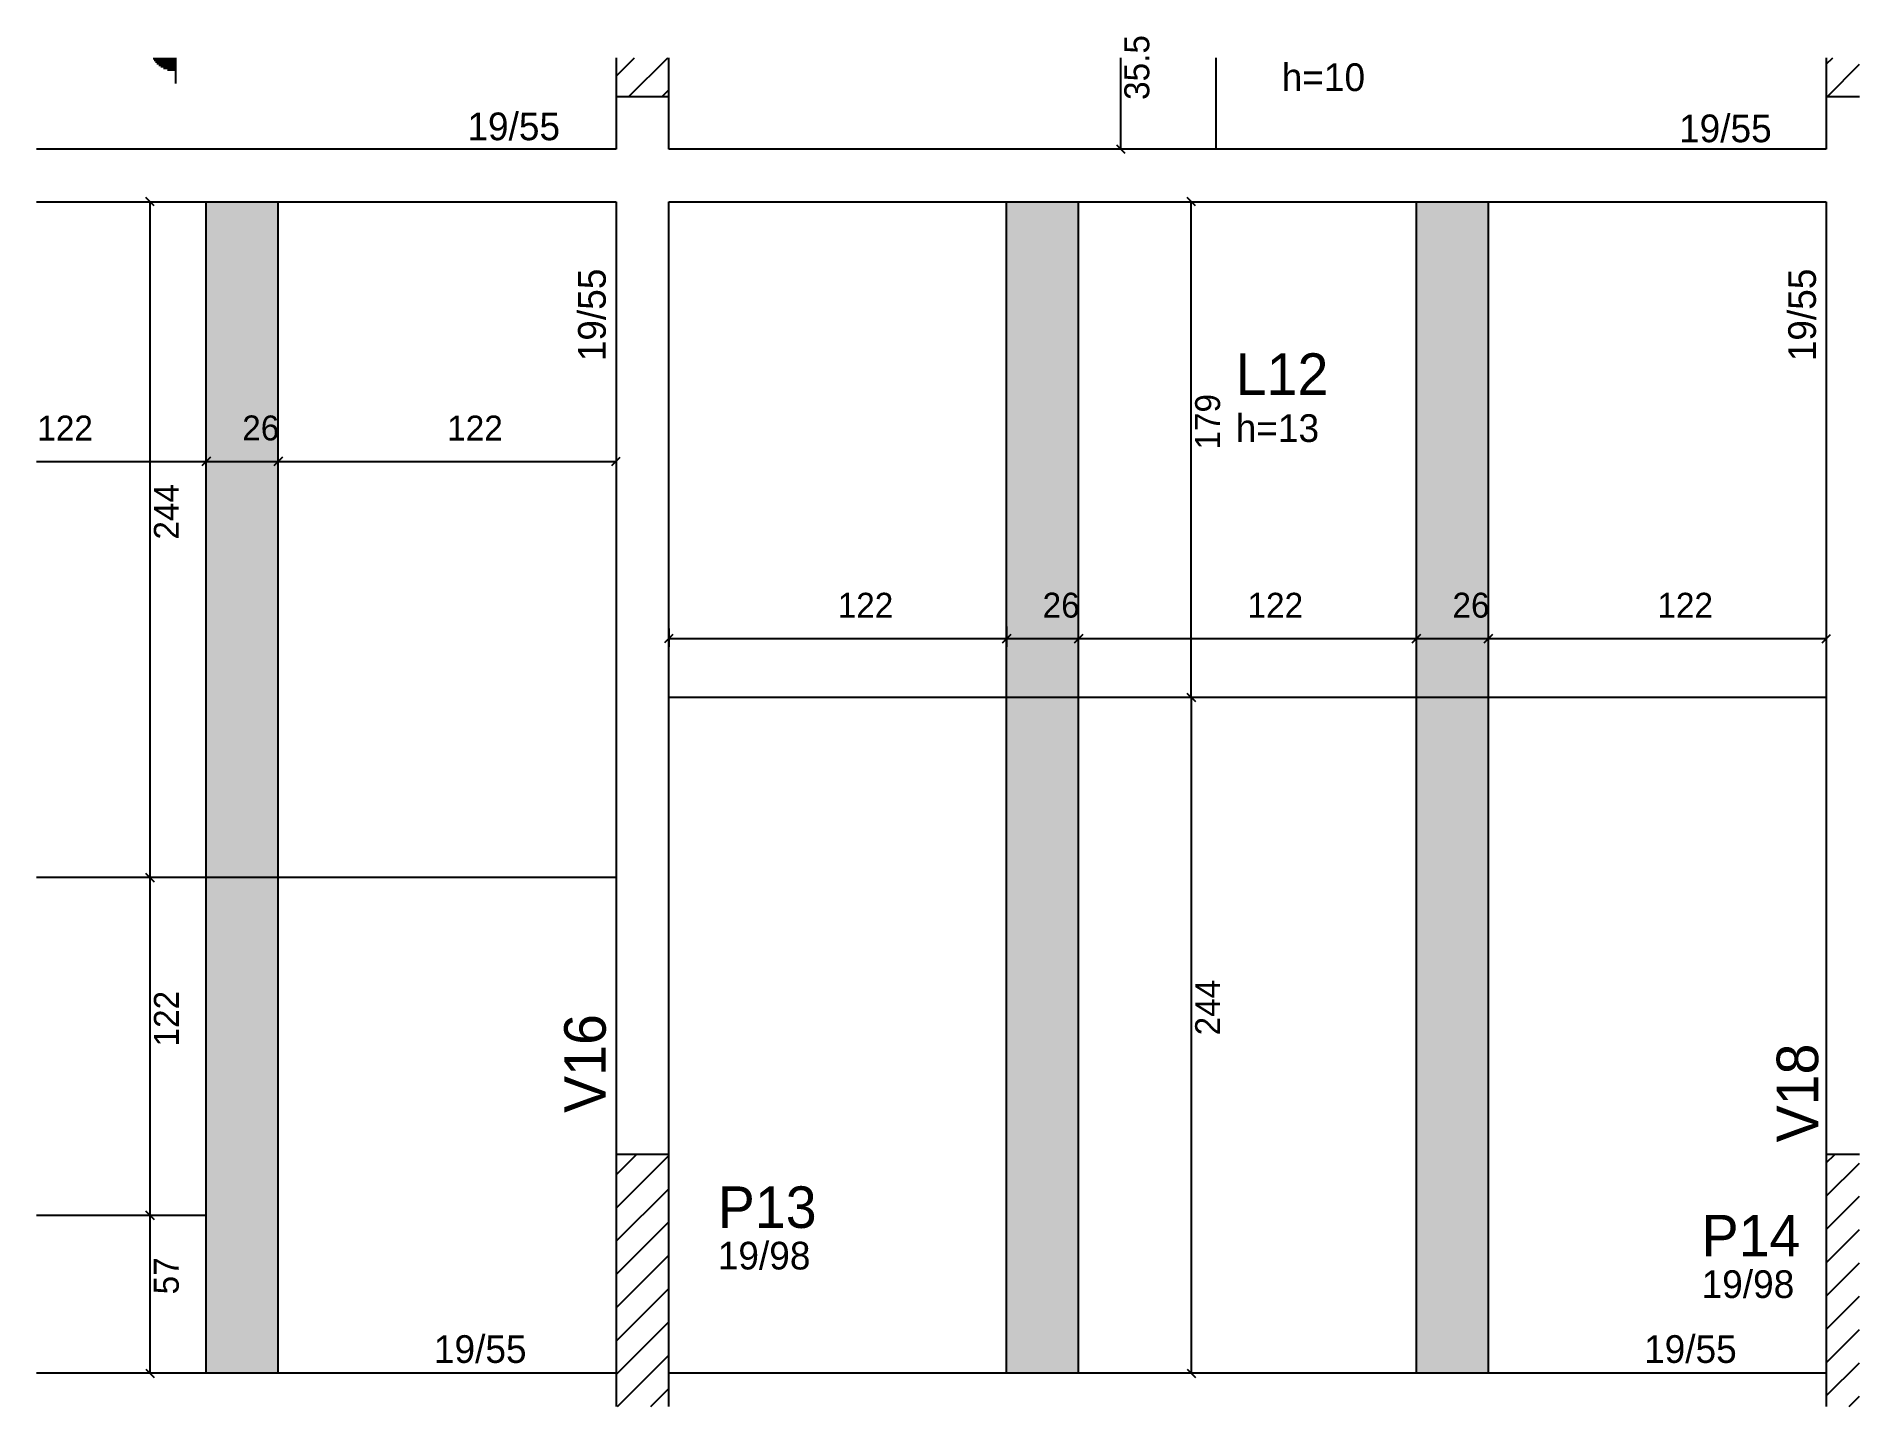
# Model space of a CAD drawing. Header units: metres. Extents: x 4717 to 5376, y 2287 to 2782.
import ezdxf

# ---------------------------------------------------------------- set-up
doc = ezdxf.new("R2010")
doc.units = ezdxf.units.M
for name, color, linetype in [('3', 7, 'Continuous'), ('4', 7, 'Continuous'), ('7', 7, 'Continuous'), ('Hachura', 7, 'Continuous'), ('Painéis', 7, 'Continuous')]:
    doc.layers.add(name, color=color, linetype=linetype)

msp = doc.modelspace()

# ---------------------------------------------------------------- hatches: boundary and pattern name
at = {"layer": 'Hachura'}
h = msp.add_hatch(color=7, dxfattribs=at)
h.dxf.hatch_style = 1
h.paths.add_polyline_path([(4778.51, 2298.98), (4804.51, 2298.98), (4804.51, 2721.98), (4778.51, 2721.98), (4778.51, 2298.98)])
h = msp.add_hatch(color=7, dxfattribs=at)
h.dxf.hatch_style = 1
h.paths.add_polyline_path([(5093.54, 2721.98), (5067.54, 2721.98), (5067.54, 2298.98), (5093.54, 2298.98), (5093.54, 2721.98)])
h = msp.add_hatch(color=7, dxfattribs=at)
h.dxf.hatch_style = 1
h.paths.add_polyline_path([(5241.54, 2721.98), (5215.54, 2721.98), (5215.54, 2298.98), (5241.54, 2298.98), (5241.54, 2721.98)])

# ---------------------------------------------------------------- linework, layer by layer
at = {"layer": '3', "color": 3, "lineweight": 25}
for p, q in [((4767.44, 2773.6), (4759.36, 2773.6)), ((4767.44, 2773), (4759.75, 2773)), ((4767.44, 2772.41), (4760.19, 2772.41)), ((4767.44, 2771.81), (4760.73, 2771.81)), ((4767.44, 2773.94), (4767.44, 2768.98)), ((4767.44, 2773.94), (4767.44, 2764.63)), ((4926.54, 2767.36), (4933.12, 2773.94)), ((4931.18, 2759.98), (4945.15, 2773.94)), ((5363.54, 2771.61), (5365.87, 2773.94)), ((5363.93, 2759.98), (5375.54, 2771.59)), ((4767.44, 2771.22), (4761.36, 2771.22)), ((4767.44, 2770.63), (4762.14, 2770.63)), ((4767.44, 2770.03), (4763.13, 2770.03)), ((4767.44, 2769.44), (4764.56, 2769.44)), ((4943.2, 2759.98), (4945.54, 2762.32)), ((4926.54, 2370.67), (4933.85, 2377.98)), ((4926.54, 2358.65), (4945.54, 2377.65)), ((5363.54, 2374.92), (5366.6, 2377.98)), ((5363.54, 2362.9), (5375.54, 2374.9)), ((4926.54, 2346.63), (4945.54, 2365.63)), ((5363.54, 2350.88), (5375.54, 2362.88)), ((4926.54, 2334.61), (4945.54, 2353.61)), ((5363.54, 2338.86), (5375.54, 2350.86)), ((4926.54, 2322.59), (4945.54, 2341.59)), ((5363.54, 2326.84), (5375.54, 2338.84)), ((4926.54, 2310.57), (4945.54, 2329.57)), ((5363.54, 2314.82), (5375.54, 2326.82)), ((4926.54, 2298.55), (4945.54, 2317.55)), ((5363.54, 2302.8), (5375.54, 2314.8)), ((4926.99, 2286.98), (4945.54, 2305.53)), ((5363.54, 2290.78), (5375.54, 2302.78)), ((4939.01, 2286.98), (4945.54, 2293.5)), ((5371.76, 2286.98), (5375.54, 2290.76))]:
    msp.add_line(p, q, dxfattribs=at)
for points in [[(4926.54, 2759.98), (4926.54, 2740.98)], [(4945.54, 2740.98), (4945.54, 2759.98)], [(5363.54, 2759.98), (5363.54, 2740.98)], [(4926.54, 2740.98), (4717.21, 2740.98)], [(5363.54, 2740.98), (4945.54, 2740.98)], [(4717.21, 2721.98), (4926.54, 2721.98)], [(4926.54, 2721.98), (4926.54, 2377.98)], [(4945.54, 2721.98), (5363.54, 2721.98)], [(4945.54, 2377.98), (4945.54, 2721.98)], [(5363.54, 2721.98), (5363.54, 2377.98)], [(4926.54, 2298.98), (4717.21, 2298.98)], [(5363.54, 2298.98), (4945.54, 2298.98)]]:
    msp.add_lwpolyline(points, dxfattribs=at)
at = {"layer": '7', "color": 7, "lineweight": 25}
for points in [[(4926.54, 2773.94), (4926.54, 2759.98)], [(4945.54, 2759.98), (4945.54, 2773.94)], [(5363.54, 2773.94), (5363.54, 2759.98)], [(4926.54, 2759.98), (4945.54, 2759.98)], [(5363.54, 2759.98), (5375.54, 2759.98)], [(4945.54, 2377.98), (4926.54, 2377.98)], [(4926.54, 2377.98), (4926.54, 2286.98)], [(4945.54, 2286.98), (4945.54, 2377.98)], [(5375.54, 2377.98), (5363.54, 2377.98)], [(5363.54, 2377.98), (5363.54, 2286.98)]]:
    msp.add_lwpolyline(points, dxfattribs=at)
at = {"layer": 'Painéis', "color": 4, "lineweight": 25}
for p, q in [((5108.76, 2740.98), (5108.76, 2773.94)), ((5106.51, 2740.98), (5105.76, 2740.98)), ((4758.19, 2721.98), (4758.19, 2477.98)), ((5134.2, 2542.98), (5134.2, 2721.98)), ((4717.21, 2628.2), (4778.51, 2628.2)), ((4778.51, 2628.2), (4804.51, 2628.2)), ((4804.51, 2628.2), (4926.54, 2628.2)), ((5363.54, 2578.6), (5363.54, 2561.23)), ((4945.54, 2567.94), (4945.54, 2561.23)), ((5067.54, 2568.6), (5067.54, 2561.23)), ((4945.54, 2564.23), (5067.54, 2564.23)), ((5067.54, 2564.23), (5093.54, 2564.23)), ((5093.54, 2564.23), (5215.54, 2564.23)), ((5215.54, 2564.23), (5241.54, 2564.23)), ((5241.54, 2564.23), (5363.54, 2564.23)), ((5134.2, 2542.98), (5134.2, 2298.98)), ((4758.19, 2477.98), (4758.19, 2355.98)), ((4758.19, 2355.98), (4758.19, 2298.98))]:
    msp.add_line(p, q, dxfattribs=at)
at = {"layer": 'Painéis', "color": 200, "lineweight": 25}
for p, q in [((5143.04, 2773.94), (5143.04, 2740.98)), ((4778.51, 2298.98), (4778.51, 2721.98)), ((4804.51, 2298.98), (4804.51, 2721.98)), ((5067.54, 2298.98), (5067.54, 2721.98)), ((5093.54, 2298.98), (5093.54, 2721.98)), ((5215.54, 2298.98), (5215.54, 2721.98)), ((5241.54, 2298.98), (5241.54, 2721.98)), ((5363.54, 2542.98), (4945.54, 2542.98)), ((4926.54, 2477.98), (4717.21, 2477.98)), ((4778.51, 2355.98), (4717.21, 2355.98))]:
    msp.add_line(p, q, dxfattribs=at)
at = {"layer": 'Painéis', "color": 0, "lineweight": 25}
for p, q in [((5107.26, 2742.48), (5110.26, 2739.48)), ((4759.69, 2720.48), (4756.69, 2723.48)), ((5135.7, 2720.48), (5132.7, 2723.48)), ((4777.01, 2626.7), (4780.01, 2629.7)), ((4780.01, 2629.7), (4777.01, 2626.7)), ((4803.01, 2626.7), (4806.01, 2629.7)), ((4806.01, 2629.7), (4803.01, 2626.7)), ((4925.04, 2626.7), (4928.04, 2629.7)), ((4947.04, 2565.73), (4944.04, 2562.73)), ((5066.04, 2562.73), (5069.04, 2565.73)), ((5069.04, 2565.73), (5066.04, 2562.73)), ((5092.04, 2562.73), (5095.04, 2565.73)), ((5095.04, 2565.73), (5092.04, 2562.73)), ((5214.04, 2562.73), (5217.04, 2565.73)), ((5217.04, 2565.73), (5214.04, 2562.73)), ((5240.04, 2562.73), (5243.04, 2565.73)), ((5243.04, 2565.73), (5240.04, 2562.73)), ((5362.04, 2562.73), (5365.04, 2565.73)), ((5132.7, 2544.48), (5135.7, 2541.48)), ((5135.7, 2541.48), (5132.7, 2544.48)), ((4756.69, 2479.48), (4759.69, 2476.48)), ((4759.69, 2476.48), (4756.69, 2479.48)), ((4756.69, 2357.48), (4759.69, 2354.48)), ((4759.69, 2354.48), (4756.69, 2357.48)), ((4756.69, 2300.48), (4759.69, 2297.48)), ((5132.7, 2300.48), (5135.7, 2297.48))]:
    msp.add_line(p, q, dxfattribs=at)

# ---------------------------------------------------------------- texts
at = {"layer": '3', "color": 3, "lineweight": 25}
for s, p in [('h=10', (5166.87, 2761.94)), ('19/55', (4872.82, 2744.18)), ('19/55', (5310.36, 2743.46)), ('h=13', (5150.27, 2635.24)), ('19/98', (4963.24, 2336.46)), ('19/98', (5318.51, 2326.16)), ('19/55', (4860.73, 2302.73)), ('19/55', (5297.73, 2302.73))]:
    msp.add_text(s, height=10, dxfattribs=at).set_placement(p)
for p in [(4922.79, 2664.37), (5359.79, 2664.37)]:
    msp.add_text('19/55', height=10, rotation=90, dxfattribs=at).set_placement(p)
at = {"layer": '4', "color": 4, "lineweight": 25}
for s, p in [('L12', (5150.27, 2652.24)), ('P13', (4963.24, 2351.46)), ('P14', (5318.51, 2341.16))]:
    msp.add_text(s, height=15, dxfattribs=at).set_placement(p)
for s, p in [('V16', (4922.79, 2392.98)), ('V18', (5360.61, 2382.33))]:
    msp.add_text(s, height=15, rotation=90, dxfattribs=at).set_placement(p)
at = {"layer": 'Painéis', "color": 240, "lineweight": 25}
for s, p in [('35.5', (5119.06, 2758.73)), ('179', (5144.61, 2632.48)), ('244', (4768.62, 2599.98)), ('122', (4768.63, 2416.98)), ('244', (5144.63, 2420.98)), ('57', (4768.59, 2327.48))]:
    msp.add_text(s, height=9, rotation=90, dxfattribs=at).set_placement(p)
for s, p in [('122', (4717.51, 2635.76)), ('26', (4791.51, 2635.8)), ('122', (4865.53, 2635.76)), ('122', (5006.54, 2571.78)), ('26', (5080.54, 2571.82)), ('122', (5154.54, 2571.78)), ('26', (5228.54, 2571.82)), ('122', (5302.54, 2571.78))]:
    msp.add_text(s, height=9, dxfattribs=at).set_placement(p)

doc.saveas('drawing.dxf')
